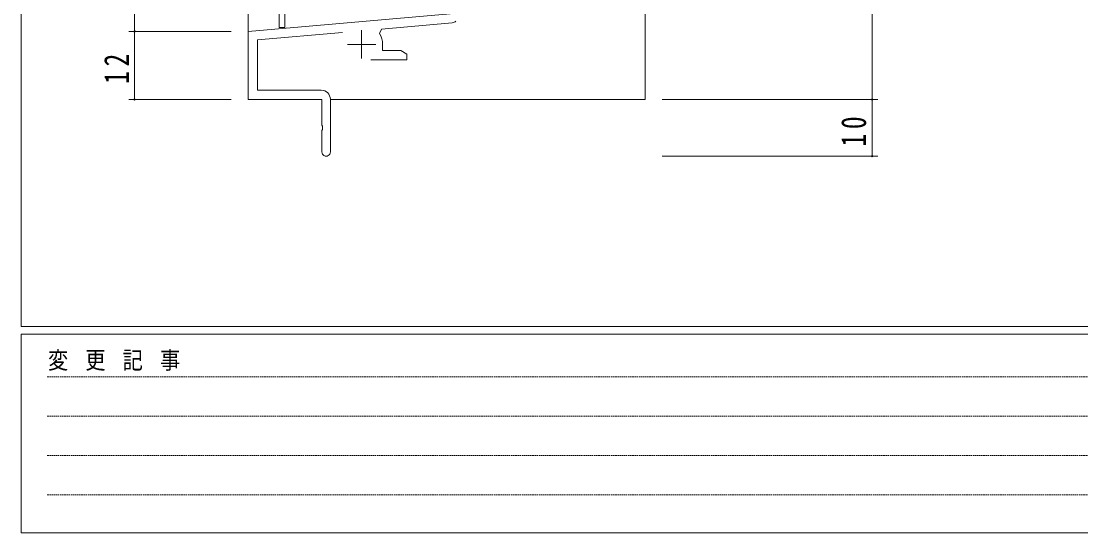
# Model space of a CAD drawing. Units: millimetres on the paper. Extents: x -397 to 397, y -282 to 282.
# Drawn here: x -393.9 to -207.1, y -282.1 to -191.9 of the extents above; entities that cross this region are included whole.
import ezdxf

# ---------------------------------------------------------------- set-up
doc = ezdxf.new("R2010")
doc.units = ezdxf.units.MM
doc.linetypes.add('USER1', pattern=[0.375, 0.25, -0.125])
for name, color, linetype, lineweight in [('0-1_YKK_ZWAK', 7, 'Continuous', 18), ('0-3_YKK_11', 7, 'Continuous', 18), ('0-4_YKK_12', 2, 'Continuous', 18), ('0-7_YKK_D', 6, 'Continuous', 18)]:
    doc.layers.add(name, color=color, linetype=linetype, lineweight=lineweight)
doc.styles.add('ＭＳ ゴシック', font='')
doc.styles.get('ＭＳ ゴシック').set_extended_font_data('MS Gothic')

msp = doc.modelspace()

# ---------------------------------------------------------------- linework, layer by layer
at = {"layer": '0-1_YKK_ZWAK'}
for p, q in [((-393.908, -245.7), (-393.908, 279.3)), ((376.092, -245.7), (-393.908, -245.7)), ((-393.908, -282.1), (-393.908, -247.1)), ((338.292, -247.1), (-393.908, -247.1)), ((-393.908, -282.1), (338.292, -282.1))]:
    msp.add_line(p, q, dxfattribs=at)
at = {"layer": '0-1_YKK_ZWAK', "linetype": 'USER1'}
for p, q in [((-389.31, -254.612), (-141.117, -254.612)), ((-389.31, -261.541), (-141.117, -261.541)), ((-389.31, -268.47), (-141.117, -268.47)), ((-389.31, -275.398), (-141.117, -275.398))]:
    msp.add_line(p, q, dxfattribs=at)
at = {"layer": '0-3_YKK_11'}
for p, q in [((-318.292, -190.584), (-353.908, -193.7)), ((-330.389, -193.279), (-317.922, -192.188)), ((-353.908, -193.7), (-353.908, -205.7)), ((-352.278, -195.194), (-337.278, -193.881)), ((-333.908, -193.5), (-333.908, -198.5)), ((-330.769, -194.041), (-330.389, -193.279)), ((-352.278, -204.07), (-352.278, -195.194)), ((-336.408, -196), (-331.408, -196)), ((-330.208, -197.07), (-330.208, -196)), ((-326.999, -197.07), (-330.208, -197.07)), ((-325.908, -197.7), (-326.999, -197.07)), ((-325.908, -198.7), (-325.908, -197.7)), ((-332.258, -198.7), (-325.908, -198.7)), ((-341.008, -204.07), (-352.278, -204.07)), ((-353.908, -205.7), (-340.908, -205.7)), ((-340.908, -205.7), (-340.908, -210.242)), ((-339.408, -214.95), (-339.408, -205.67)), ((-340.908, -210.242), (-340.788, -210.425)), ((-340.788, -210.975), (-340.908, -211.158)), ((-340.788, -210.425), (-340.788, -210.975)), ((-340.908, -211.158), (-340.908, -214.95))]:
    msp.add_line(p, q, dxfattribs=at)
for centre, radius, start, end in [((-318.009, -191.192), 1, 275, 315.00002), ((-333.908, -196), 3.7, 0, 31.96331), ((-341.008, -205.67), 1.6, 0.00001, 89.99999), ((-340.158, -214.95), 0.75, 179.99999, 0.00001)]:
    msp.add_arc(centre, radius, start, end, dxfattribs=at)
at = {"layer": '0-4_YKK_12'}
for p, q in [((-353.908, -13.7), (-353.908, -205.7)), ((-283.908, -13.7), (-283.908, -205.7)), ((-347.408, -155.7), (-347.408, -193)), ((-348.408, -181.72), (-348.408, -193)), ((-347.408, -193), (-348.408, -193)), ((-353.908, -205.7), (-341.208, -205.7)), ((-339.408, -205.7), (-283.908, -205.7))]:
    msp.add_line(p, q, dxfattribs=at)
at = {"layer": '0-7_YKK_D'}
for p, q in [((-243.908, -150.7), (-243.908, -205.7)), ((-373.908, -193.7), (-373.908, -180.7)), ((-356.908, -193.7), (-374.908, -193.7)), ((-356.908, -193.7), (-374.908, -193.7)), ((-373.908, -193.7), (-373.908, -205.7)), ((-356.908, -205.7), (-374.908, -205.7)), ((-280.908, -205.7), (-242.908, -205.7)), ((-280.908, -205.7), (-242.908, -205.7)), ((-243.908, -205.7), (-243.908, -215.7)), ((-280.908, -215.7), (-242.908, -215.7))]:
    msp.add_line(p, q, dxfattribs=at)
for centre, start, end in [((-373.908, -193.7), 90, 270), ((-373.908, -193.7), 90, 270), ((-373.908, -193.7), 270, 90), ((-373.908, -193.7), 270, 90), ((-373.908, -205.7), 90, 270), ((-373.908, -205.7), 270, 90), ((-243.908, -205.7), 90, 270), ((-243.908, -205.7), 90, 270), ((-243.908, -205.7), 270, 90), ((-243.908, -205.7), 270, 90), ((-243.908, -215.7), 90, 270), ((-243.908, -215.7), 270, 90)]:
    msp.add_arc(centre, 0.106, start, end, dxfattribs=at)

# ---------------------------------------------------------------- texts
at = {"layer": '0-1_YKK_ZWAK', "insert": (-389.194, -253.547), "char_height": 3.079, "attachment_point": 7, "style": 'ＭＳ ゴシック'}
msp.add_mtext('\\T1.23;\\W0.85;変\\~更\\~記\\~事', dxfattribs=at)
at = {"layer": '0-7_YKK_D', "color": 7, "char_height": 4.399, "attachment_point": 7, "rotation": 90, "style": 'ＭＳ ゴシック'}
for s, insert in [('\\T1.37;\\W0.75;12', (-374.908, -202.953)), ('\\T1.37;\\W0.75;10', (-244.908, -214.002))]:
    msp.add_mtext(s, dxfattribs=dict(at, insert=insert))

doc.saveas('drawing.dxf')
